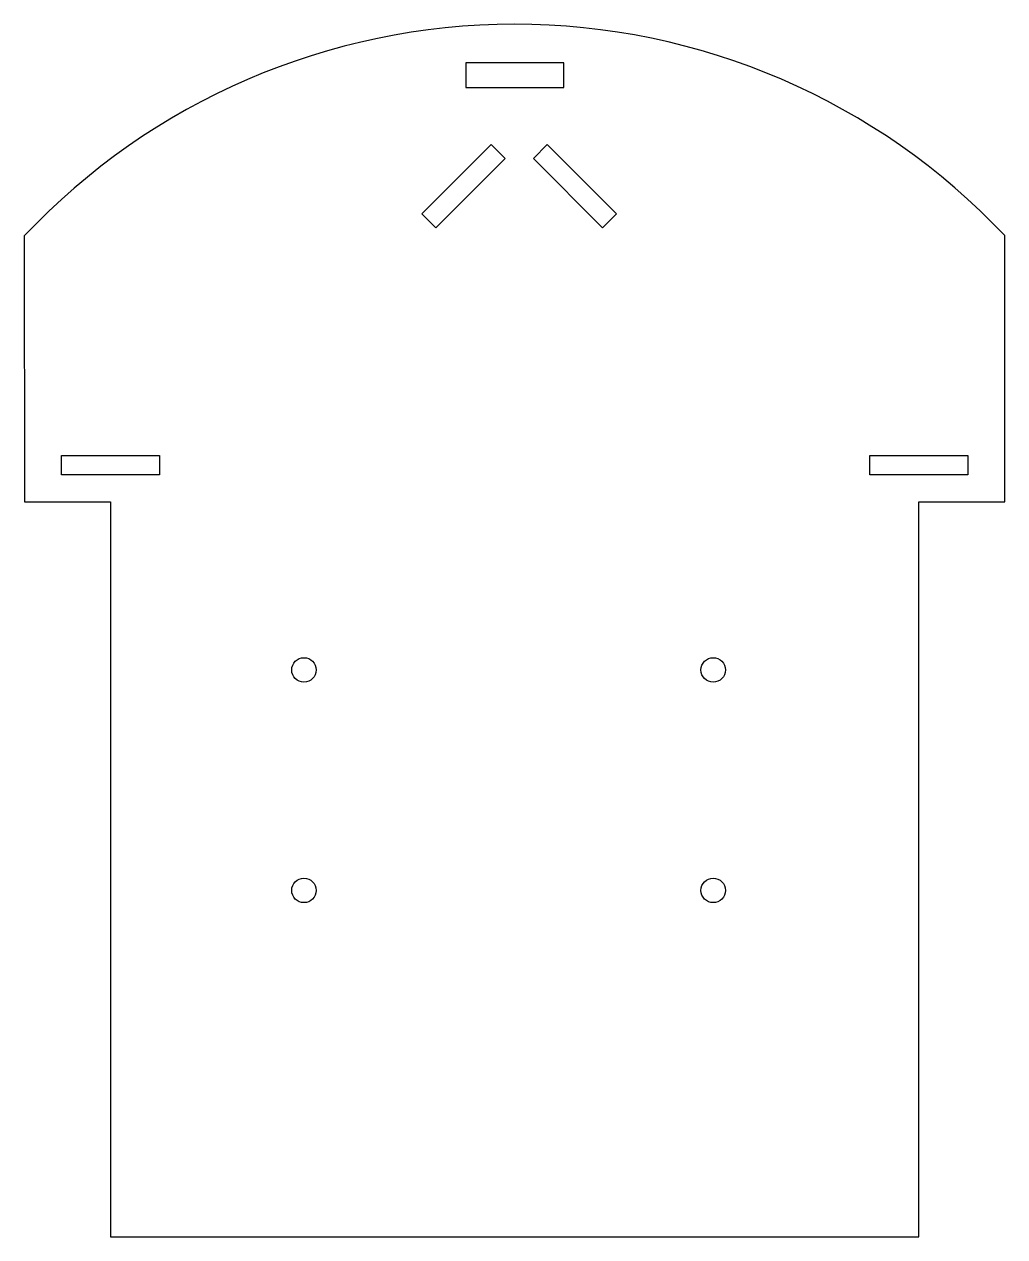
# Model space of a CAD drawing. Header units: millimetres. Extents: x -40 to 40, y -44 to 55.
import ezdxf

# ---------------------------------------------------------------- set-up
doc = ezdxf.new("R2010")
doc.units = ezdxf.units.MM
doc.layers.get('0').update_dxf_attribs({"linetype": 'CONTINUOUS'})

msp = doc.modelspace()

# ---------------------------------------------------------------- linework, layer by layer
msp.add_lwpolyline([(-33, 16), (-33, -44), (33, -44), (33, 16), (40, 16), (40, 37.749, 0.431533), (-40.033, 37.714), (-40, 16)], format="xyb", close=True)
for points in [[(-4, 49.837), (4, 49.837), (4, 51.837), (-4, 51.837)], [(-1.922, 45.175), (-0.79, 44.044), (-6.447, 38.387), (-7.579, 39.518)], [(8.31, 39.518), (7.179, 38.387), (1.522, 44.044), (2.653, 45.175)], [(-29, 19.8), (-29, 18.2), (-37, 18.2), (-37, 19.8)], [(37, 19.8), (37, 18.2), (29, 18.2), (29, 19.8)]]:
    msp.add_lwpolyline(points, close=True)
for centre in [(-17.202, 2.28), (16.202, 2.28), (-17.202, -15.72), (16.202, -15.72)]:
    msp.add_circle(centre, 1)

doc.saveas('drawing.dxf')
